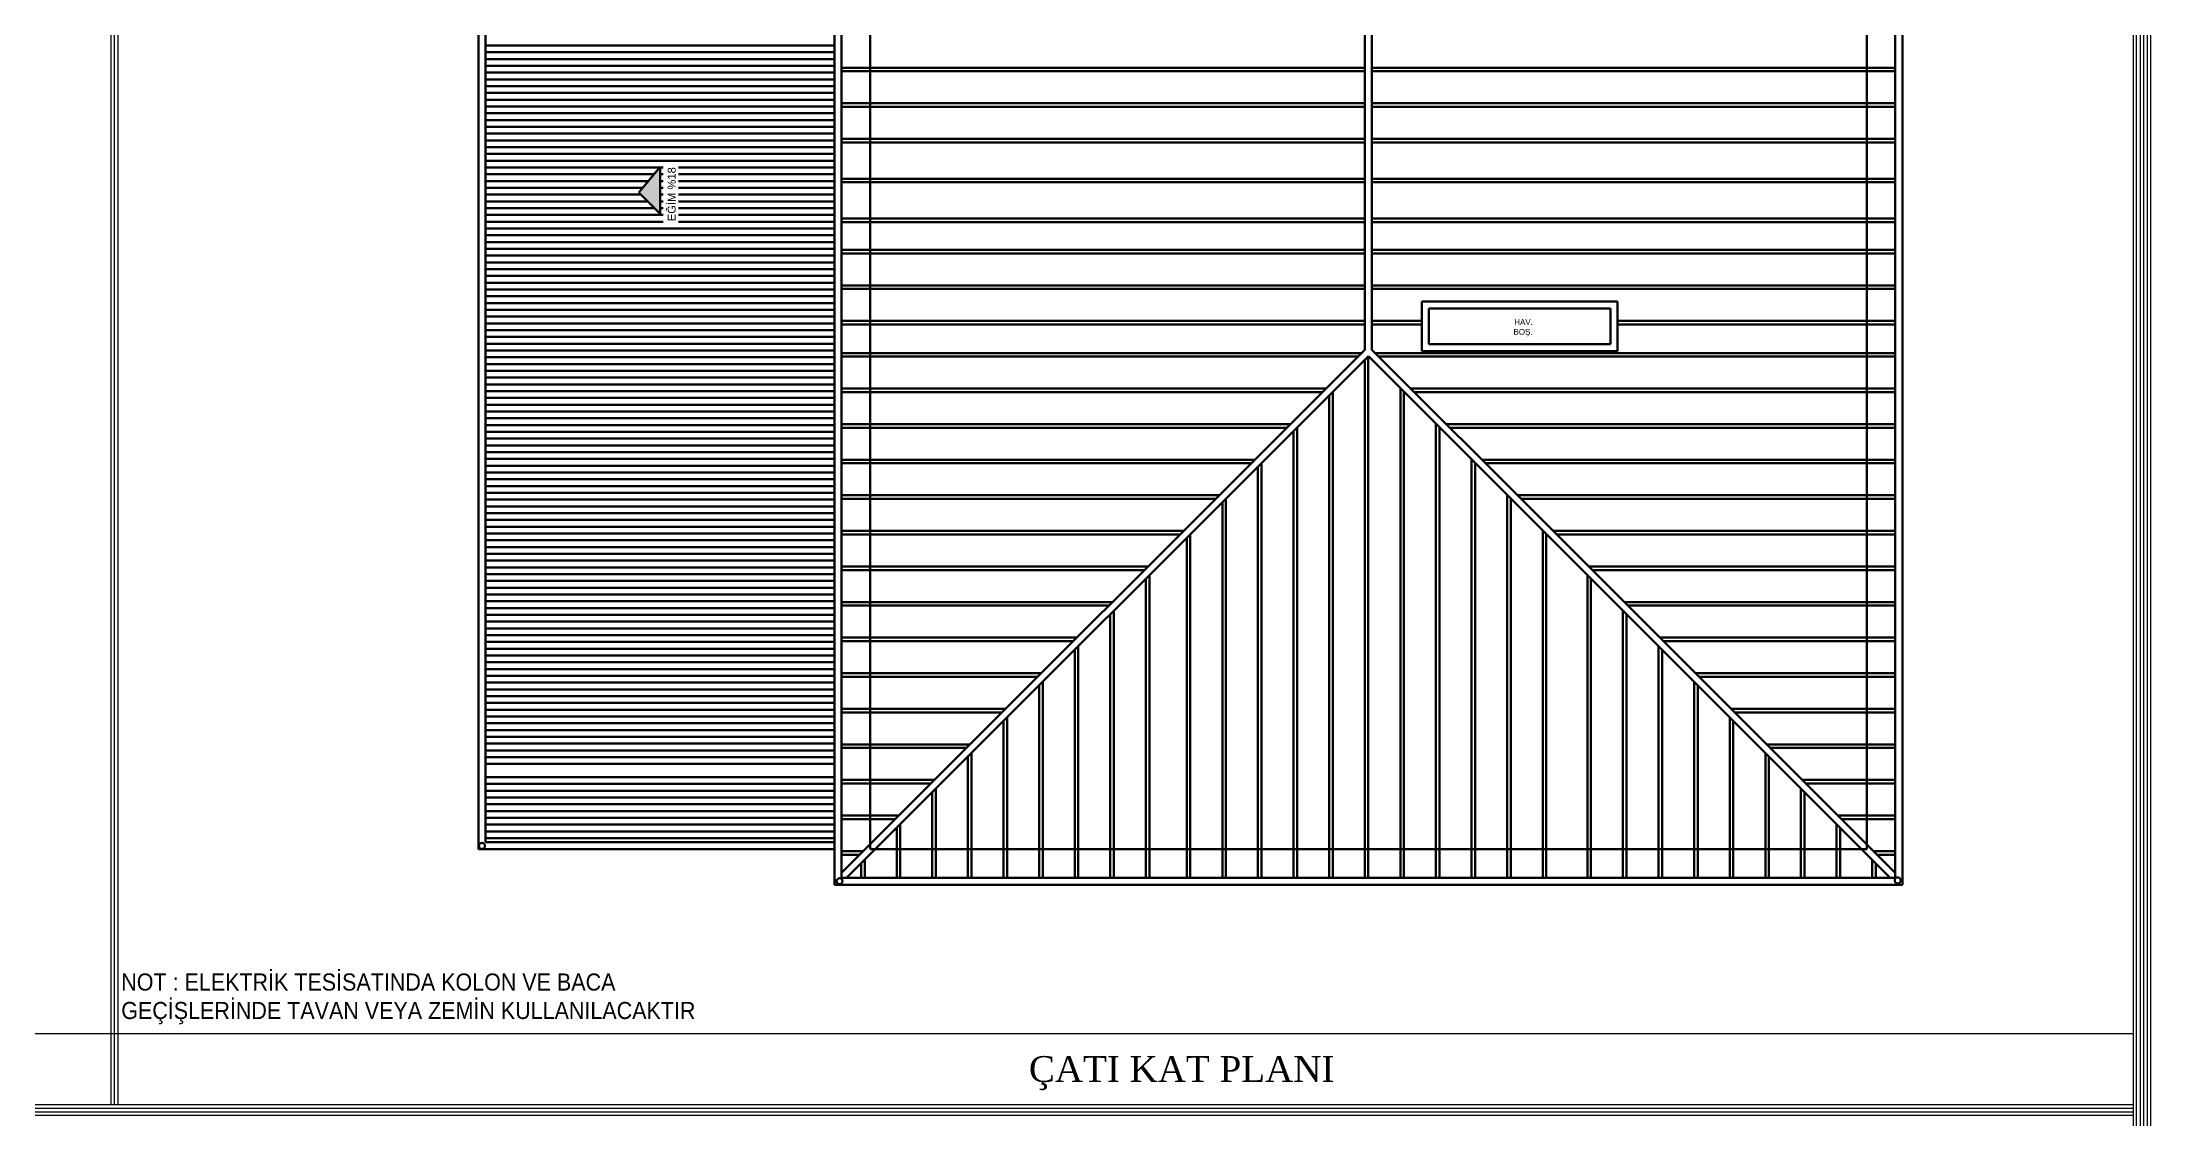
# Model space of a CAD drawing. Header units: millimetres. Extents: x 2046 to 14753, y 2361 to 29276.
# Drawn here: x 8523 to 11484, y 20197 to 21710 of the extents above; entities that cross this region are included whole.
import ezdxf

# ---------------------------------------------------------------- set-up
doc = ezdxf.new("R2010")
doc.units = ezdxf.units.MM
for name, color, linetype, lineweight in [('A.O. DUVAR', 7, 'Continuous', 50), ('TOPRAKLAMA', 44, 'Continuous', 18), ('yazi', 251, 'Continuous', 25)]:
    doc.layers.add(name, color=color, linetype=linetype, lineweight=lineweight)
doc.layers.add('Elektrik Yazı', color=7, linetype='Continuous')
doc.styles.add('Elektrik Yazı', font='times.ttf')
doc.styles.add('SS', font='arial.ttf', dxfattribs={"height": 11.5})
doc.styles.add('ulku', font='arial.ttf')
doc.styles.add('UNIVCH', font='arial.ttf', dxfattribs={"width": 0.7, "height": 70})

# ---------------------------------------------------------------- blocks, each defined once
blk = doc.blocks.new('ÖZEL NOT')
at = {"layer": 'Elektrik Yazı', "insert": (0, 81.2), "char_height": 24, "width": 884.096, "attachment_point": 1, "style": 'UNIVCH'}
blk.add_mtext('{\\W0.9;NOT : ELEKTRİK TESİSATINDA KOLON VE BACA GEÇİŞLERİNDE TAVAN VEYA ZEMİN KULLANILACAKTIR}', dxfattribs=at)

msp = doc.modelspace()

# ---------------------------------------------------------------- hatches: boundary and pattern name
at = {"layer": 'A.O. DUVAR'}
h = msp.add_hatch(color=256, dxfattribs=at)
h.dxf.hatch_style = 1
h.paths.add_polyline_path([(9390.632, 21535.123), (9360.632, 21499.123), (9390.632, 21469.123)])

# ---------------------------------------------------------------- linework, layer by layer
for p, q in [((9635.33, 20525.858), (9635.33, 22685.858)), ((11135.33, 22685.858), (11135.33, 20525.858)), ((9645.33, 20535.858), (9645.33, 22675.858)), ((11125.33, 22675.858), (11125.33, 20535.858)), ((9135.33, 22635.858), (9135.33, 20575.858)), ((9685.33, 22635.858), (9685.33, 20575.858)), ((11085.33, 20575.858), (11085.33, 22635.858)), ((9145.33, 22625.858), (9145.33, 20585.858)), ((10380.33, 21933.787), (10380.33, 21277.929)), ((10390.33, 21933.787), (10390.33, 21277.929)), ((10380.33, 21674.358), (9645.33, 21674.358)), ((10380.33, 21669.358), (9645.33, 21669.358)), ((10390.33, 21674.358), (11125.33, 21674.358)), ((10390.33, 21669.358), (11125.33, 21669.358)), ((10380.33, 21624.358), (9645.33, 21624.358)), ((10390.33, 21624.358), (11125.33, 21624.358)), ((10380.33, 21619.358), (9645.33, 21619.358)), ((10390.33, 21619.358), (11125.33, 21619.358)), ((10380.33, 21574.358), (9645.33, 21574.358)), ((10380.33, 21569.358), (9645.33, 21569.358)), ((10390.33, 21574.358), (11125.33, 21574.358)), ((10390.33, 21569.358), (11125.33, 21569.358)), ((9360.632, 21499.123), (9390.632, 21535.123)), ((9390.632, 21535.123), (9390.632, 21469.123)), ((10380.33, 21518.358), (9645.33, 21518.358)), ((10380.33, 21513.358), (9645.33, 21513.358)), ((10390.33, 21518.358), (11125.33, 21518.358)), ((10390.33, 21513.358), (11125.33, 21513.358)), ((9390.632, 21469.123), (9360.632, 21499.123)), ((10380.33, 21462.358), (9645.33, 21462.358)), ((10380.33, 21457.358), (9645.33, 21457.358)), ((10390.33, 21462.358), (11125.33, 21462.358)), ((10390.33, 21457.358), (11125.33, 21457.358)), ((10380.33, 21418.358), (9645.33, 21418.358)), ((10380.33, 21413.358), (9645.33, 21413.358)), ((10390.33, 21418.358), (11125.33, 21418.358)), ((10390.33, 21413.358), (11125.33, 21413.358)), ((10380.33, 21368.358), (9645.33, 21368.358)), ((10380.33, 21363.358), (9645.33, 21363.358)), ((10390.33, 21368.358), (11125.33, 21368.358)), ((10390.33, 21363.358), (11125.33, 21363.358)), ((10460.33, 21345.858), (10735.33, 21345.858)), ((10460.33, 21275.858), (10460.33, 21345.858)), ((10470.33, 21335.858), (10725.33, 21335.858)), ((10470.33, 21285.858), (10470.33, 21335.858)), ((10725.33, 21335.858), (10725.33, 21285.858)), ((10735.33, 21345.858), (10735.33, 21275.858)), ((10380.33, 21318.358), (9645.33, 21318.358)), ((10380.33, 21318.358), (9645.33, 21318.358)), ((10380.33, 21313.358), (9645.33, 21313.358)), ((10390.33, 21318.358), (10460.33, 21318.358)), ((10390.33, 21318.358), (10460.33, 21318.358)), ((10390.33, 21313.358), (10460.33, 21313.358)), ((10735.33, 21318.358), (11125.33, 21318.358)), ((10735.33, 21318.358), (11125.33, 21318.358)), ((10735.33, 21313.358), (11125.33, 21313.358)), ((9645.33, 20542.929), (10380.33, 21277.929)), ((10375.759, 21273.358), (9645.33, 21273.358)), ((10370.759, 21268.358), (9645.33, 21268.358)), ((9652.401, 20535.858), (10385.33, 21268.787)), ((10385.2, 21268.657), (10385.2, 20535.858)), ((10623.259, 21030.858), (10385.33, 21268.787)), ((10637.401, 21030.858), (10390.33, 21277.929)), ((10394.901, 21273.358), (11125.33, 21273.358)), ((10399.901, 21268.358), (11125.33, 21268.358)), ((10735.33, 21275.858), (10460.33, 21275.858)), ((10725.33, 21285.858), (10470.33, 21285.858)), ((10380.2, 21263.657), (10380.2, 20535.858)), ((10325.759, 21223.358), (9645.33, 21223.358)), ((10320.759, 21218.358), (9645.33, 21218.358)), ((10330.2, 21213.657), (10330.2, 20535.858)), ((10335.2, 21218.657), (10335.2, 20535.858)), ((10430.2, 21223.918), (10430.2, 20535.858)), ((10435.2, 21218.918), (10435.2, 20535.858)), ((10444.901, 21223.358), (11125.33, 21223.358)), ((10449.901, 21218.358), (11125.33, 21218.358)), ((10275.759, 21173.358), (9645.33, 21173.358)), ((10270.759, 21168.358), (9645.33, 21168.358)), ((10280.2, 21163.657), (10280.2, 20535.858)), ((10285.2, 21168.657), (10285.2, 20535.858)), ((10480.2, 21173.918), (10480.2, 21030.858)), ((10480.2, 21173.918), (10480.2, 20535.858)), ((10485.2, 21168.918), (10485.2, 21030.858)), ((10485.2, 21168.918), (10485.2, 20535.858)), ((10494.901, 21173.358), (11125.33, 21173.358)), ((10499.901, 21168.358), (11125.33, 21168.358)), ((10225.759, 21123.358), (9645.33, 21123.358)), ((10220.759, 21118.358), (9645.33, 21118.358)), ((10235.2, 21118.657), (10235.2, 20535.858)), ((10530.2, 21123.918), (10530.2, 21030.858)), ((10530.2, 21123.918), (10530.2, 20535.858)), ((10535.2, 21118.918), (10535.2, 21030.858)), ((10535.2, 21118.918), (10535.2, 20535.858)), ((10544.901, 21123.358), (11125.33, 21123.358)), ((10549.901, 21118.358), (11125.33, 21118.358)), ((10230.2, 21113.657), (10230.2, 20535.858)), ((10175.759, 21073.358), (9645.33, 21073.358)), ((10170.759, 21068.358), (9645.33, 21068.358)), ((10180.2, 21063.657), (10180.2, 20535.858)), ((10185.2, 21068.657), (10185.2, 20535.858)), ((10580.2, 21073.918), (10580.2, 21030.858)), ((10580.2, 21073.918), (10580.2, 20535.858)), ((10585.2, 21068.918), (10585.2, 21030.858)), ((10585.2, 21068.918), (10585.2, 20535.858)), ((10594.901, 21073.358), (11125.33, 21073.358)), ((10599.901, 21068.358), (11125.33, 21068.358)), ((11118.259, 20535.858), (10623.259, 21030.858)), ((11125.33, 20542.929), (10637.401, 21030.858)), ((10125.759, 21023.358), (9645.33, 21023.358)), ((10120.759, 21018.358), (9645.33, 21018.358)), ((10130.2, 21013.657), (10130.2, 20535.858)), ((10135.2, 21018.657), (10135.2, 20535.858)), ((10630.2, 21023.918), (10630.2, 20535.858)), ((10635.2, 21018.918), (10635.2, 20535.858)), ((10644.901, 21023.358), (11125.33, 21023.358)), ((10649.901, 21018.358), (11125.33, 21018.358)), ((10075.759, 20973.358), (9645.33, 20973.358)), ((10070.759, 20968.358), (9645.33, 20968.358)), ((10694.901, 20973.358), (11125.33, 20973.358)), ((10699.901, 20968.358), (11125.33, 20968.358)), ((10072.83, 20956.287), (10072.83, 20535.858)), ((10077.83, 20961.287), (10077.83, 20535.858)), ((10692.83, 20961.287), (10692.83, 20535.858)), ((10697.83, 20956.287), (10697.83, 20535.858)), ((10025.759, 20923.358), (9645.33, 20923.358)), ((10020.759, 20918.358), (9645.33, 20918.358)), ((10027.83, 20911.287), (10027.83, 20535.858)), ((10742.83, 20911.287), (10742.83, 20535.858)), ((10744.901, 20923.358), (11125.33, 20923.358)), ((10749.901, 20918.358), (11125.33, 20918.358)), ((10022.83, 20906.287), (10022.83, 20535.858)), ((10747.83, 20906.287), (10747.83, 20535.858)), ((9975.759, 20873.358), (9645.33, 20873.358)), ((9970.759, 20868.358), (9645.33, 20868.358)), ((9972.83, 20856.287), (9972.83, 20535.858)), ((9977.83, 20861.287), (9977.83, 20535.858)), ((10792.83, 20861.287), (10792.83, 20535.858)), ((10794.901, 20873.358), (11125.33, 20873.358)), ((10797.83, 20856.287), (10797.83, 20535.858)), ((10799.901, 20868.358), (11125.33, 20868.358)), ((9925.759, 20823.358), (9645.33, 20823.358)), ((10844.901, 20823.358), (11125.33, 20823.358)), ((9920.759, 20818.358), (9645.33, 20818.358)), ((9922.83, 20806.287), (9922.83, 20535.858)), ((9927.83, 20811.287), (9927.83, 20535.858)), ((10842.83, 20811.287), (10842.83, 20535.858)), ((10847.83, 20806.287), (10847.83, 20535.858)), ((10849.901, 20818.358), (11125.33, 20818.358)), ((9875.759, 20773.358), (9645.33, 20773.358)), ((9870.759, 20768.358), (9645.33, 20768.358)), ((9877.83, 20761.287), (9877.83, 20535.858)), ((10892.83, 20761.287), (10892.83, 20535.858)), ((10894.901, 20773.358), (11125.33, 20773.358)), ((10899.901, 20768.358), (11125.33, 20768.358)), ((9872.83, 20756.287), (9872.83, 20535.858)), ((10897.83, 20756.287), (10897.83, 20535.858)), ((9825.759, 20723.358), (9645.33, 20723.358)), ((9820.759, 20718.358), (9645.33, 20718.358)), ((9822.83, 20706.287), (9822.83, 20535.858)), ((9827.83, 20711.287), (9827.83, 20535.858)), ((10942.83, 20711.287), (10942.83, 20535.858)), ((10944.901, 20723.358), (11125.33, 20723.358)), ((10947.83, 20706.287), (10947.83, 20535.858)), ((10949.901, 20718.358), (11125.33, 20718.358)), ((9775.759, 20673.358), (9645.33, 20673.358)), ((10994.901, 20673.358), (11125.33, 20673.358)), ((9770.759, 20668.358), (9645.33, 20668.358)), ((9772.83, 20656.287), (9772.83, 20535.858)), ((9777.83, 20661.287), (9777.83, 20535.858)), ((10992.83, 20661.287), (10992.83, 20535.858)), ((10997.83, 20656.287), (10997.83, 20535.858)), ((10999.901, 20668.358), (11125.33, 20668.358)), ((9725.759, 20623.358), (9645.33, 20623.358)), ((9720.759, 20618.358), (9645.33, 20618.358)), ((11044.901, 20623.358), (11125.33, 20623.358)), ((11049.901, 20618.358), (11125.33, 20618.358)), ((9145.33, 20585.858), (9635.33, 20585.858)), ((9722.83, 20606.287), (9722.83, 20535.858)), ((9727.83, 20611.287), (9727.83, 20535.858)), ((11042.83, 20611.287), (11042.83, 20535.858)), ((11047.83, 20606.287), (11047.83, 20535.858)), ((9135.33, 20575.858), (9635.33, 20575.858)), ((9675.759, 20573.358), (9645.33, 20573.358)), ((9670.759, 20568.358), (9645.33, 20568.358)), ((9672.83, 20556.287), (9672.83, 20535.858)), ((9677.83, 20561.287), (9677.83, 20535.858)), ((9685.33, 20575.858), (11085.33, 20575.858)), ((11092.83, 20561.287), (11092.83, 20535.858)), ((11094.901, 20573.358), (11125.33, 20573.358)), ((11097.83, 20556.287), (11097.83, 20535.858)), ((11099.901, 20568.358), (11125.33, 20568.358)), ((9635.33, 20525.858), (9635.33, 20525.858)), ((9635.33, 20525.858), (11085.33, 20525.858)), ((9635.33, 20525.858), (9635.33, 20525.858)), ((11135.33, 20525.858), (9635.33, 20525.858)), ((11125.33, 20535.858), (9645.33, 20535.858)), ((11085.33, 20525.858), (11085.33, 20525.858))]:
    msp.add_line(p, q, dxfattribs=at)
at = {"layer": 'A.O. DUVAR', "linetype": 'Continuous', "transparency": 33554488}
for p, q in [((9635.33, 21705.485), (9145.33, 21705.485)), ((9635.33, 21695.96), (9145.33, 21695.96)), ((9635.33, 21686.435), (9145.33, 21686.435)), ((9635.33, 21676.91), (9145.33, 21676.91)), ((9635.33, 21667.385), (9145.33, 21667.385)), ((9635.33, 21657.86), (9145.33, 21657.86)), ((9635.33, 21648.335), (9145.33, 21648.335)), ((9635.33, 21638.81), (9145.33, 21638.81)), ((9635.33, 21629.285), (9145.33, 21629.285)), ((9635.33, 21619.76), (9145.33, 21619.76)), ((9635.33, 21610.235), (9145.33, 21610.235)), ((9635.33, 21600.71), (9145.33, 21600.71)), ((9635.33, 21591.185), (9145.33, 21591.185)), ((9635.33, 21581.66), (9145.33, 21581.66)), ((9635.33, 21572.135), (9145.33, 21572.135)), ((9635.33, 21562.61), (9145.33, 21562.61)), ((9635.33, 21553.085), (9145.33, 21553.085)), ((9635.33, 21543.56), (9145.33, 21543.56)), ((9389.726, 21534.035), (9145.33, 21534.035)), ((9394.887, 21534.035), (9390.632, 21534.035)), ((9635.33, 21534.035), (9416.375, 21534.035)), ((9381.788, 21524.51), (9145.33, 21524.51)), ((9373.851, 21514.985), (9145.33, 21514.985)), ((9365.913, 21505.46), (9145.33, 21505.46)), ((9394.887, 21524.51), (9390.632, 21524.51)), ((9394.887, 21514.985), (9390.632, 21514.985)), ((9394.887, 21505.46), (9390.632, 21505.46)), ((9635.33, 21524.51), (9416.375, 21524.51)), ((9635.33, 21514.985), (9416.375, 21514.985)), ((9635.33, 21505.46), (9416.375, 21505.46)), ((9363.82, 21495.935), (9145.33, 21495.935)), ((9373.345, 21486.41), (9145.33, 21486.41)), ((9382.87, 21476.885), (9145.33, 21476.885)), ((9394.887, 21495.935), (9390.632, 21495.935)), ((9394.887, 21486.41), (9390.632, 21486.41)), ((9394.887, 21476.885), (9390.632, 21476.885)), ((9635.33, 21495.935), (9416.375, 21495.935)), ((9635.33, 21486.41), (9416.375, 21486.41)), ((9635.33, 21476.885), (9416.375, 21476.885)), ((9394.887, 21467.36), (9145.33, 21467.36)), ((9394.887, 21457.835), (9145.33, 21457.835)), ((9635.33, 21448.31), (9145.33, 21448.31)), ((9635.33, 21467.36), (9416.375, 21467.36)), ((9635.33, 21457.835), (9416.375, 21457.835)), ((9635.33, 21438.785), (9145.33, 21438.785)), ((9635.33, 21429.26), (9145.33, 21429.26)), ((9635.33, 21419.735), (9145.33, 21419.735)), ((9635.33, 21410.21), (9145.33, 21410.21)), ((9635.33, 21400.685), (9145.33, 21400.685)), ((9635.33, 21391.16), (9145.33, 21391.16)), ((9635.33, 21381.635), (9145.33, 21381.635)), ((9635.33, 21372.11), (9145.33, 21372.11)), ((9635.33, 21362.585), (9145.33, 21362.585)), ((9635.33, 21353.06), (9145.33, 21353.06)), ((9635.33, 21343.535), (9145.33, 21343.535)), ((9635.33, 21334.01), (9145.33, 21334.01)), ((9635.33, 21324.485), (9145.33, 21324.485)), ((9635.33, 21314.96), (9145.33, 21314.96)), ((9635.33, 21305.435), (9145.33, 21305.435)), ((9635.33, 21295.91), (9145.33, 21295.91)), ((9635.33, 21286.385), (9145.33, 21286.385)), ((9635.33, 21276.86), (9145.33, 21276.86)), ((9635.33, 21267.335), (9145.33, 21267.335)), ((9635.33, 21257.81), (9145.33, 21257.81)), ((9635.33, 21248.285), (9145.33, 21248.285)), ((9635.33, 21238.76), (9145.33, 21238.76)), ((9635.33, 21229.235), (9145.33, 21229.235)), ((9635.33, 21219.71), (9145.33, 21219.71)), ((9635.33, 21210.185), (9145.33, 21210.185)), ((9635.33, 21200.66), (9145.33, 21200.66)), ((9635.33, 21191.135), (9145.33, 21191.135)), ((9635.33, 21181.61), (9145.33, 21181.61)), ((9635.33, 21172.085), (9145.33, 21172.085)), ((9635.33, 21162.56), (9145.33, 21162.56)), ((9635.33, 21153.035), (9145.33, 21153.035)), ((9635.33, 21143.51), (9145.33, 21143.51)), ((9635.33, 21133.985), (9145.33, 21133.985)), ((9635.33, 21124.46), (9145.33, 21124.46)), ((9635.33, 21114.935), (9145.33, 21114.935)), ((9635.33, 21105.41), (9145.33, 21105.41)), ((9635.33, 21095.885), (9145.33, 21095.885)), ((9635.33, 21086.36), (9145.33, 21086.36)), ((9635.33, 21076.835), (9145.33, 21076.835)), ((9635.33, 21067.31), (9145.33, 21067.31)), ((9635.33, 21057.785), (9145.33, 21057.785)), ((9635.33, 21048.26), (9145.33, 21048.26)), ((9635.33, 21038.735), (9145.33, 21038.735)), ((9635.33, 21029.21), (9145.33, 21029.21)), ((9635.33, 21019.685), (9145.33, 21019.685)), ((9635.33, 21010.16), (9145.33, 21010.16)), ((9635.33, 21000.635), (9145.33, 21000.635)), ((9635.33, 20991.11), (9145.33, 20991.11)), ((9635.33, 20981.585), (9145.33, 20981.585)), ((9635.33, 20972.06), (9145.33, 20972.06)), ((9635.33, 20962.535), (9145.33, 20962.535)), ((9635.33, 20953.01), (9145.33, 20953.01)), ((9635.33, 20943.485), (9145.33, 20943.485)), ((9635.33, 20933.96), (9145.33, 20933.96)), ((9635.33, 20924.435), (9145.33, 20924.435)), ((9635.33, 20914.91), (9145.33, 20914.91)), ((9635.33, 20905.385), (9145.33, 20905.385)), ((9635.33, 20895.86), (9145.33, 20895.86)), ((9635.33, 20886.335), (9145.33, 20886.335)), ((9635.33, 20876.81), (9145.33, 20876.81)), ((9635.33, 20867.285), (9145.33, 20867.285)), ((9635.33, 20857.76), (9145.33, 20857.76)), ((9635.33, 20848.235), (9145.33, 20848.235)), ((9635.33, 20838.71), (9145.33, 20838.71)), ((9635.33, 20829.185), (9145.33, 20829.185)), ((9635.33, 20819.66), (9145.33, 20819.66)), ((9635.33, 20810.135), (9145.33, 20810.135)), ((9635.33, 20800.61), (9145.33, 20800.61)), ((9635.33, 20791.085), (9145.33, 20791.085)), ((9635.33, 20781.56), (9145.33, 20781.56)), ((9635.33, 20772.035), (9145.33, 20772.035)), ((9635.33, 20762.51), (9145.33, 20762.51)), ((9635.33, 20752.985), (9145.33, 20752.985)), ((9635.33, 20743.46), (9145.33, 20743.46)), ((9635.33, 20733.935), (9145.33, 20733.935)), ((9635.33, 20724.41), (9145.33, 20724.41)), ((9635.33, 20714.885), (9145.33, 20714.885)), ((9635.33, 20705.36), (9145.33, 20705.36)), ((9635.33, 20695.835), (9145.33, 20695.835)), ((9635.33, 20677.282), (9145.33, 20677.282)), ((9635.33, 20667.757), (9145.33, 20667.757)), ((9635.33, 20658.232), (9145.33, 20658.232)), ((9635.33, 20648.707), (9145.33, 20648.707)), ((9635.33, 20639.182), (9145.33, 20639.182)), ((9635.33, 20629.657), (9145.33, 20629.657)), ((9635.33, 20620.132), (9145.33, 20620.132)), ((9635.33, 20610.607), (9145.33, 20610.607)), ((9635.33, 20601.082), (9145.33, 20601.082)), ((9635.33, 20591.557), (9145.33, 20591.557))]:
    msp.add_line(p, q, dxfattribs=at)
at = {"layer": 'A.O. DUVAR'}
for centre in [(9140.249, 20580.688), (9642.552, 20531.119), (11128.707, 20532.14)]:
    msp.add_circle(centre, 4.234, dxfattribs=at)
at = {"layer": 'yazi'}
for p, q in [((11464.215, 11151.662), (11464.215, 26057.18)), ((11474.215, 11151.662), (11474.215, 26057.18)), ((11484.215, 11151.662), (11484.215, 26057.18)), ((3020.515, 20317.084), (11459.215, 20317.084))]:
    msp.add_line(p, q, dxfattribs=at)
for points in [[(3000.515, 26057.18), (3000.515, 29270.994), (11479.215, 29270.994), (11479.215, 11151.662)], [(3010.515, 26057.18), (3010.515, 29260.994), (11469.215, 29260.994), (11469.215, 11151.662)], [(3020.515, 26057.18), (3020.515, 29250.994), (11459.215, 29250.994), (11459.215, 11151.662)], [(8618.962, 23212.18), (8618.962, 20217.084)], [(8623.962, 23212.18), (8623.962, 20217.084)], [(8628.962, 23212.18), (8628.962, 20217.084)], [(3020.515, 20217.084), (11459.215, 20217.084)], [(3020.515, 20212.084), (11459.215, 20212.084)], [(3020.515, 20207.084), (11459.215, 20207.084)], [(3020.515, 20202.084), (11459.215, 20202.084)]]:
    msp.add_lwpolyline(points, dxfattribs=at)

# ---------------------------------------------------------------- block references
at = {"layer": 'TOPRAKLAMA'}
msp.add_blockref('ÖZEL NOT', (8633.719, 20320.189), dxfattribs=at)

# ---------------------------------------------------------------- texts
at = {"layer": 'A.O. DUVAR', "style": 'SS'}
msp.add_text('EĞİM %%%18 ', height=11.23635, rotation=90, dxfattribs=at).set_placement((9412.38, 21458.618))
at = {"layer": 'A.O. DUVAR', "style": 'ulku'}
for s, p in [('BOŞ.', (10589.015, 21299.062, -2.763)), ('HAV.', (10590.112, 21312.911, -2.763))]:
    msp.add_text(s, height=8.0786, dxfattribs=at).set_placement(p)
at = {"layer": 'yazi', "lineweight": 30, "insert": (9908.429, 20285.291), "char_height": 36.27535, "width": 737.82109, "attachment_point": 1, "style": 'Elektrik Yazı'}
msp.add_mtext('ÇATI KAT PLANI', dxfattribs=at)

doc.saveas('drawing.dxf')
